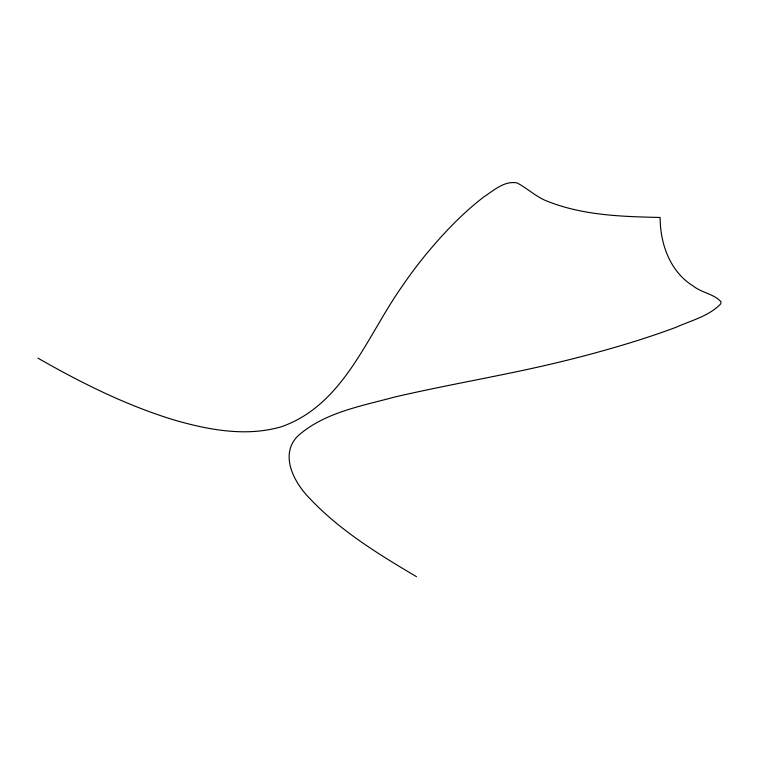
<?xml version="1.0" encoding="UTF-8"?>
<svg xmlns="http://www.w3.org/2000/svg" width="759" height="759" viewBox="0 0 759 759"><rect width="100%" height="100%" fill="white"/><g stroke="black" fill="none" stroke-linecap="round" stroke-linejoin="round"><path stroke-width="1.14" d="M37.95 358.144C81.298 382.963 126.373 405.429 174.276 420.04C208.734 429.964 246.144 437.013 281.371 426.757C343.855 404.87 366.701 336.294 401.966 286.57A884.415 510.608 0 0 1 424.215 256.589C442.004 234.854 461.387 214.18 483.692 197.008C493.568 190.632 504.441 180.376 517.116 182.957C527.951 188.649 536.888 197.682 548.691 201.752C584.032 215.556 622.693 216.609 660.15 217.472C660.102 243.667 670.026 271.817 693.28 286.058C701.591 292.794 714.01 293.837 721.05 301.864L720.699 303.923C708.897 316.218 691.145 320.497 675.994 327.309C648.613 337.556 620.596 346.019 592.399 353.685A884.415 510.608 0 0 1 540.465 366.531C491.965 377.451 442.924 385.809 394.5 397.071C361.17 406.188 324.235 412.393 297.651 436.159C279.293 454.964 294.113 482.458 309.283 497.98C339.823 530.55 378.371 554.098 416.492 576.688"/></g></svg>
